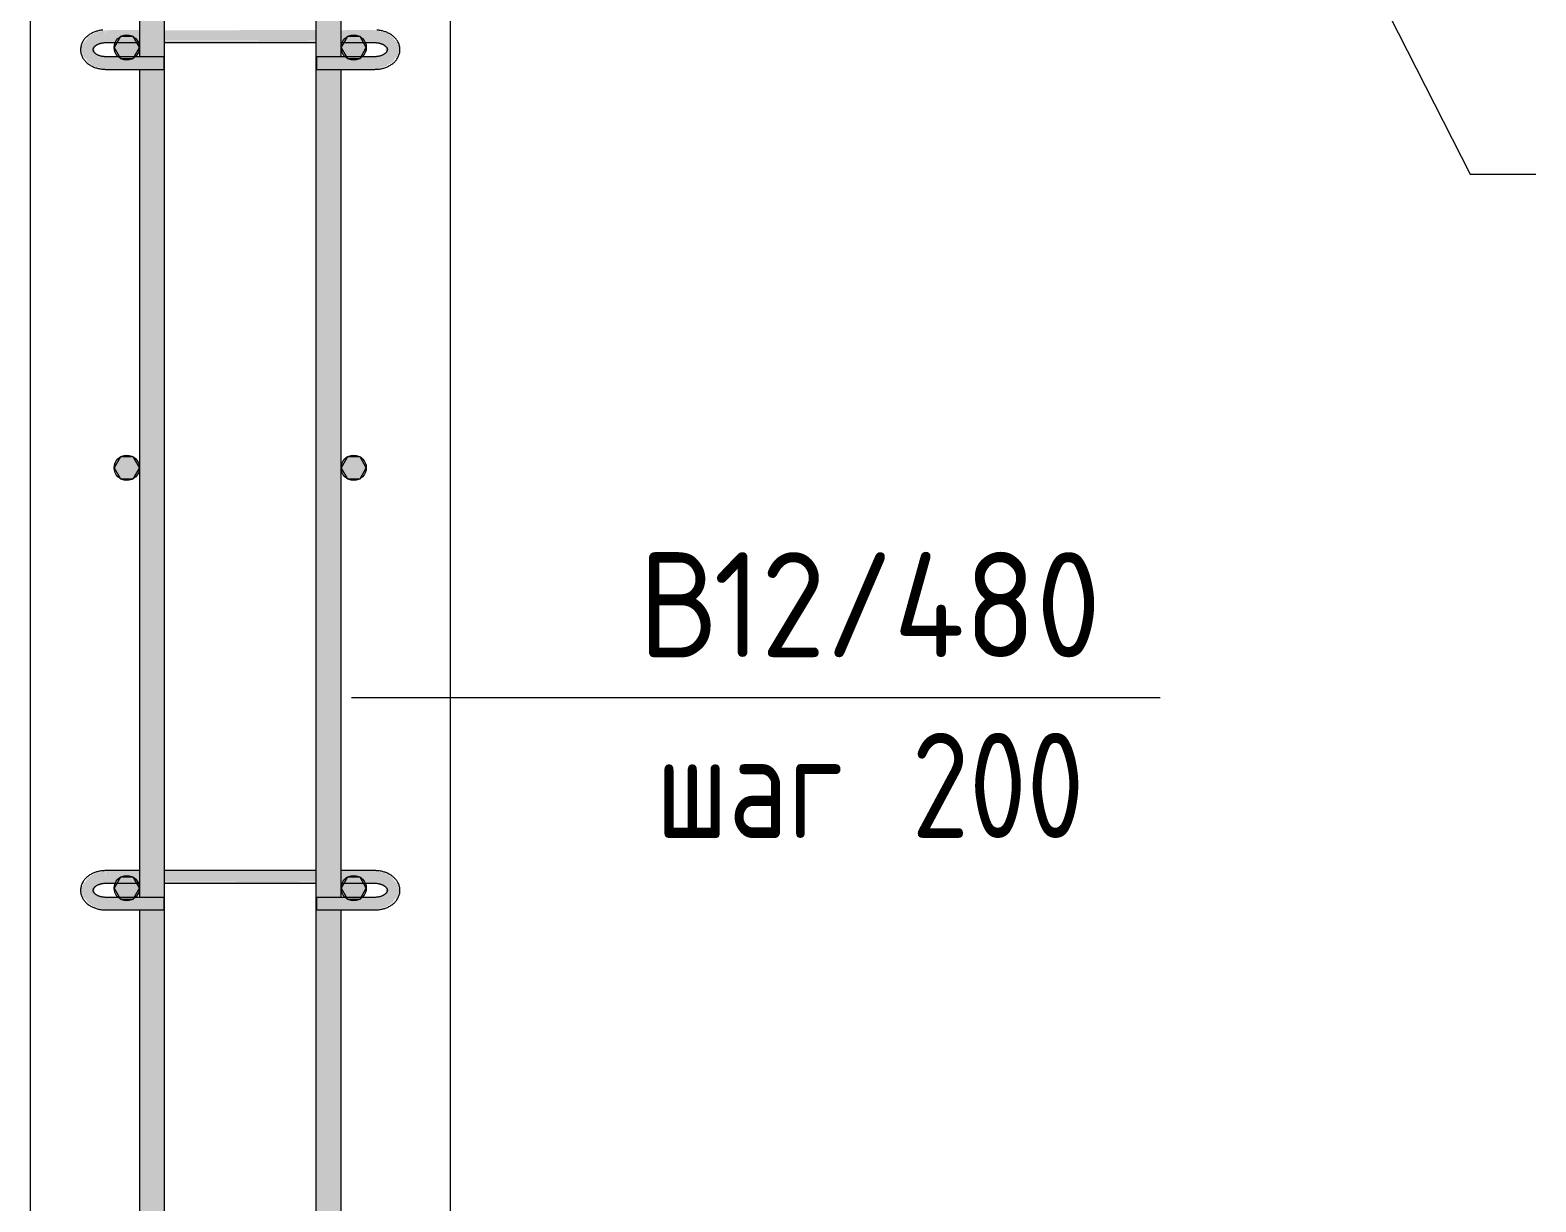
# Model space of a CAD drawing. Header units: millimetres. Extents: x 23200 to 49062, y -2858 to 35213.
# Drawn here: x 41155 to 41872, y -999 to -442 of the extents above; entities that cross this region are included whole.
import ezdxf

# ---------------------------------------------------------------- set-up
doc = ezdxf.new("R2010")
doc.units = ezdxf.units.MM
for name, color, linetype, lineweight in [('AA_Vinoska', 7, 'Continuous', 9), ('AF_Perekritie', 7, 'Continuous', 60), ('AF_Perekritie_Опалубка', 253, 'Continuous', 20), ('KR_Armatura', 7, 'Continuous', 20), ('KR_Armatura_Tonkie', 7, 'Continuous', 20)]:
    doc.layers.add(name, color=color, linetype=linetype, lineweight=lineweight)
doc.styles.add('ISOCPEUR_1', font='isocpeur.ttf', dxfattribs={"width": 0.9, "height": 50})
doc.styles.add('ISOCPEUR_2', font='isocpeur.ttf', dxfattribs={"width": 0.8, "height": 50})

# ---------------------------------------------------------------- blocks, each defined once
blk = doc.blocks.new('Перекрытия 2 - Перекрытия 1-3673030-Сечение 5')
at = {"layer": 'AF_Perekritie', "lineweight": 20}
for p, q in [((-34545, -270.13), (-34545, -1700)), ((-34345, -1700), (-34345, -270.13))]:
    blk.add_line(p, q, dxfattribs=at)
blk = doc.blocks.new('265_Выпуск П одной длины _НесАрм_РабПлоск_ - В1 _d12_-V55-Сечение 5')
at = {"layer": 'KR_Armatura_Tonkie'}
for p, q in [((-34493, -447.68), (-34493, -454.45)), ((-34481, -841.7), (-34481, -447.68)), ((-34409, -447.66), (-34409, -841.68)), ((-34397, -454.41), (-34397, -447.67)), ((-34493, -460.41), (-34493, -841.69)), ((-34397, -841.68), (-34397, -460.37)), ((-34493, -847.68), (-34493, -854.45)), ((-34481, -1241.7), (-34481, -847.68)), ((-34409, -847.66), (-34409, -1241.68)), ((-34397, -854.41), (-34397, -847.67)), ((-34493, -860.41), (-34493, -1241.69)), ((-34397, -1241.68), (-34397, -860.37))]:
    blk.add_line(p, q, dxfattribs=at)
blk = doc.blocks.new('265_Выпуск П одной длины _НесАрм_РабПлоск_ - В1 _d12_-V56-Сечение 5')
at = {"layer": 'KR_Armatura_Tonkie'}
for points in [[(-34493, -1906), (-34481, -1906), (-34481.2, 430), (-34493, 430), (-34492.8, -454.41), (-34481.27, -454.51), (-34481.43, -460.41), (-34493, -460.41), (-34492.8, -854.41), (-34481.27, -854.51), (-34481.27, -860.41), (-34493, -860.41), (-34492.8, -1254.41), (-34481.27, -1254.51), (-34481.27, -1260.41), (-34493, -1260.41), (-34492.8, -1654.41), (-34481.27, -1654.51), (-34481.27, -1660.41), (-34493, -1660.41), (-34493, -1897.57)], [(-34403, -1906), (-34397, -1906), (-34397.2, -1660.41), (-34408.73, -1660.31), (-34408.73, -1654.41), (-34397, -1654.41), (-34397.2, -1260.41), (-34408.73, -1260.31), (-34408.63, -1254.41), (-34397, -1254.41), (-34397.2, -860.41), (-34408.73, -860.31), (-34408.53, -854.41), (-34397, -854.41), (-34397.2, -460.41), (-34408.73, -460.31), (-34408.73, -454.41), (-34397, -454.41), (-34397.2, 430), (-34409, 430), (-34408.77, -1906), (-34404.55, -1906)]]:
    blk.add_hatch(color=256, dxfattribs=at).paths.add_polyline_path(points)
for p, q in [((-34493, -228.13), (-34493, -454.45)), ((-34481, -1752), (-34481, -228.13)), ((-34409, -228.13), (-34409, -1752)), ((-34397, -454.41), (-34397, -228.13)), ((-34493, -460.41), (-34493, -854.45)), ((-34397, -854.41), (-34397, -460.37)), ((-34493, -860.41), (-34493, -1254.45)), ((-34397, -1254.41), (-34397, -860.37))]:
    blk.add_line(p, q, dxfattribs=at)
blk = doc.blocks.new('261_Шпилька массив _НесАрм_РабПлоск_ - 6 А240-3909378-Сечение 5')
at = {"layer": 'KR_Armatura_Tonkie', "flags": 128}
for points in [[(-34510.33, -441.74), (-34510.77, -441.78), (-34511.21, -441.84), (-34511.65, -441.91), (-34512.08, -441.99), (-34512.52, -442.08), (-34512.94, -442.19), (-34513.36, -442.31), (-34513.78, -442.44), (-34514.19, -442.59), (-34514.6, -442.74), (-34515, -442.91), (-34515.39, -443.09), (-34515.77, -443.29), (-34516.15, -443.49), (-34516.52, -443.71), (-34516.87, -443.94), (-34517.22, -444.19), (-34517.56, -444.44), (-34517.89, -444.71), (-34518.2, -444.99), (-34518.5, -445.28), (-34518.79, -445.59), (-34519.07, -445.91), (-34519.33, -446.24), (-34519.58, -446.58), (-34519.81, -446.93), (-34520.02, -447.29), (-34520.21, -447.67), (-34520.38, -448.05), (-34520.54, -448.44), (-34520.67, -448.84), (-34520.78, -449.25), (-34520.87, -449.67), (-34520.94, -450.09), (-34520.98, -450.51), (-34521, -450.93), (-34521, -451.05)], [(-34369, -451.05), (-34369.01, -450.62), (-34369.05, -450.2), (-34369.11, -449.78), (-34369.19, -449.36), (-34369.3, -448.95), (-34369.42, -448.55), (-34369.57, -448.16), (-34369.74, -447.77), (-34369.93, -447.39), (-34370.14, -447.03), (-34370.36, -446.67), (-34370.6, -446.33), (-34370.86, -446), (-34371.13, -445.67), (-34371.42, -445.37), (-34371.72, -445.07), (-34372.03, -444.79), (-34372.35, -444.51), (-34372.69, -444.25), (-34373.03, -444.01), (-34373.39, -443.77), (-34373.75, -443.55), (-34374.13, -443.34), (-34374.51, -443.14), (-34374.9, -442.96), (-34375.29, -442.79), (-34375.7, -442.63), (-34376.11, -442.48), (-34376.52, -442.34), (-34376.94, -442.22), (-34377.37, -442.11), (-34377.8, -442.01), (-34378.23, -441.93), (-34378.67, -441.86), (-34379.11, -441.8), (-34379.55, -441.75), (-34379.99, -441.71)], [(-34521, -451.05), (-34520.99, -451.47), (-34520.95, -451.89), (-34520.89, -452.31), (-34520.81, -452.73), (-34520.7, -453.14), (-34520.58, -453.54), (-34520.43, -453.93), (-34520.26, -454.32), (-34520.07, -454.7), (-34519.86, -455.06), (-34519.64, -455.42), (-34519.4, -455.76), (-34519.14, -456.1), (-34518.87, -456.42), (-34518.58, -456.72), (-34518.28, -457.02), (-34517.97, -457.31), (-34517.65, -457.58), (-34517.31, -457.84), (-34516.97, -458.08), (-34516.61, -458.32), (-34516.25, -458.54), (-34515.87, -458.75), (-34515.49, -458.95), (-34515.1, -459.13), (-34514.71, -459.3), (-34514.3, -459.46), (-34513.89, -459.61), (-34513.48, -459.75), (-34513.06, -459.87), (-34512.63, -459.98), (-34512.2, -460.08), (-34511.77, -460.16), (-34511.33, -460.23), (-34510.89, -460.29), (-34510.45, -460.34), (-34510.01, -460.38), (-34509.56, -460.4), (-34509.12, -460.41), (-34509, -460.41)], [(-34381, -460.41), (-34380.56, -460.4), (-34380.11, -460.38), (-34379.67, -460.35), (-34379.23, -460.31), (-34378.79, -460.25), (-34378.35, -460.18), (-34377.92, -460.1), (-34377.48, -460.01), (-34377.06, -459.9), (-34376.64, -459.78), (-34376.22, -459.65), (-34375.81, -459.51), (-34375.4, -459.35), (-34375, -459.18), (-34374.61, -459), (-34374.23, -458.8), (-34373.85, -458.6), (-34373.48, -458.38), (-34373.13, -458.15), (-34372.78, -457.9), (-34372.44, -457.65), (-34372.11, -457.38), (-34371.8, -457.1), (-34371.5, -456.81), (-34371.21, -456.5), (-34370.93, -456.18), (-34370.67, -455.85), (-34370.42, -455.51), (-34370.19, -455.16), (-34369.98, -454.8), (-34369.79, -454.42), (-34369.62, -454.04), (-34369.46, -453.65), (-34369.33, -453.25), (-34369.22, -452.84), (-34369.13, -452.42), (-34369.06, -452.01), (-34369.02, -451.58), (-34369, -451.16), (-34369, -451.05)], [(-34376.47, -448.92), (-34376.31, -449.04), (-34376.16, -449.15), (-34376.01, -449.27), (-34375.88, -449.39), (-34375.76, -449.51)], [(-34513.53, -453.17), (-34513.69, -453.05), (-34513.84, -452.94), (-34513.99, -452.82), (-34514.12, -452.7), (-34514.24, -452.58)], [(-34509, -841.68), (-34509.44, -841.69), (-34509.89, -841.71), (-34510.33, -841.74), (-34510.77, -841.78), (-34511.21, -841.84), (-34511.65, -841.91), (-34512.08, -841.99), (-34512.52, -842.08), (-34512.94, -842.19), (-34513.36, -842.31), (-34513.78, -842.44), (-34514.19, -842.59), (-34514.6, -842.74), (-34515, -842.91), (-34515.39, -843.09), (-34515.77, -843.29), (-34516.15, -843.49), (-34516.52, -843.71), (-34516.87, -843.94), (-34517.22, -844.19), (-34517.56, -844.44), (-34517.89, -844.71), (-34518.2, -844.99), (-34518.5, -845.28), (-34518.79, -845.59), (-34519.07, -845.91), (-34519.33, -846.24), (-34519.58, -846.58), (-34519.81, -846.93), (-34520.02, -847.29), (-34520.21, -847.67), (-34520.38, -848.05), (-34520.54, -848.44), (-34520.67, -848.84), (-34520.78, -849.25), (-34520.87, -849.67), (-34520.94, -850.09), (-34520.98, -850.51), (-34521, -850.93), (-34521, -851.05)], [(-34369, -851.05), (-34369.01, -850.62), (-34369.05, -850.2), (-34369.11, -849.78), (-34369.19, -849.36), (-34369.3, -848.95), (-34369.42, -848.55), (-34369.57, -848.16), (-34369.74, -847.77), (-34369.93, -847.39), (-34370.14, -847.03), (-34370.36, -846.67), (-34370.6, -846.33), (-34370.86, -846), (-34371.13, -845.67), (-34371.42, -845.37), (-34371.72, -845.07), (-34372.03, -844.79), (-34372.35, -844.51), (-34372.69, -844.25), (-34373.03, -844.01), (-34373.39, -843.77), (-34373.75, -843.55), (-34374.13, -843.34), (-34374.51, -843.14), (-34374.9, -842.96), (-34375.29, -842.79), (-34375.7, -842.63), (-34376.11, -842.48), (-34376.52, -842.34), (-34376.94, -842.22), (-34377.37, -842.11), (-34377.8, -842.01), (-34378.23, -841.93), (-34378.67, -841.86), (-34379.11, -841.8), (-34379.55, -841.75), (-34379.99, -841.71), (-34380.44, -841.69), (-34380.88, -841.68), (-34381, -841.68)], [(-34521, -851.05), (-34520.99, -851.47), (-34520.95, -851.89), (-34520.89, -852.31), (-34520.81, -852.73), (-34520.7, -853.14), (-34520.58, -853.54), (-34520.43, -853.93), (-34520.26, -854.32), (-34520.07, -854.7), (-34519.86, -855.06), (-34519.64, -855.42), (-34519.4, -855.76), (-34519.14, -856.1), (-34518.87, -856.42), (-34518.58, -856.72), (-34518.28, -857.02), (-34517.97, -857.31), (-34517.65, -857.58), (-34517.31, -857.84), (-34516.97, -858.08), (-34516.61, -858.32), (-34516.25, -858.54), (-34515.87, -858.75), (-34515.49, -858.95), (-34515.1, -859.13), (-34514.71, -859.3), (-34514.3, -859.46), (-34513.89, -859.61), (-34513.48, -859.75), (-34513.06, -859.87), (-34512.63, -859.98), (-34512.2, -860.08), (-34511.77, -860.16), (-34511.33, -860.23), (-34510.89, -860.29), (-34510.45, -860.34), (-34510.01, -860.38), (-34509.56, -860.4), (-34509.12, -860.41), (-34509, -860.41)], [(-34513.53, -853.17), (-34513.69, -853.05), (-34513.84, -852.94), (-34513.99, -852.82), (-34514.12, -852.7), (-34514.24, -852.58)], [(-34381, -860.41), (-34380.56, -860.4), (-34380.11, -860.38), (-34379.67, -860.35), (-34379.23, -860.31), (-34378.79, -860.25), (-34378.35, -860.18), (-34377.92, -860.1), (-34377.48, -860.01), (-34377.06, -859.9), (-34376.64, -859.78), (-34376.22, -859.65), (-34375.81, -859.51), (-34375.4, -859.35), (-34375, -859.18), (-34374.61, -859), (-34374.23, -858.8), (-34373.85, -858.6), (-34373.48, -858.38), (-34373.13, -858.15), (-34372.78, -857.9), (-34372.44, -857.65), (-34372.11, -857.38), (-34371.8, -857.1), (-34371.5, -856.81), (-34371.21, -856.5), (-34370.93, -856.18), (-34370.67, -855.85), (-34370.42, -855.51), (-34370.19, -855.16), (-34369.98, -854.8), (-34369.79, -854.42), (-34369.62, -854.04), (-34369.46, -853.65), (-34369.33, -853.25), (-34369.22, -852.84), (-34369.13, -852.42), (-34369.06, -852.01), (-34369.02, -851.58), (-34369, -851.16), (-34369, -851.05)], [(-34376.47, -848.92), (-34376.31, -849.04), (-34376.16, -849.15), (-34376.01, -849.27), (-34375.88, -849.39), (-34375.76, -849.51)]]:
    blk.add_lwpolyline(points, dxfattribs=at)
blk = doc.blocks.new('261_Шпилька массив _НесАрм_РабПлоск_ - 6 А240-3909201-Сечение 5')
at = {"layer": 'KR_Armatura_Tonkie'}
for points in [[(-34509, -459.53), (-34509, -454.41), (-34514.2, -452.99), (-34514.2, -448.92), (-34509, -446.8), (-34509.22, -441.78), (-34509.43, -441.88), (-34513.96, -442.9), (-34517.49, -445.05), (-34518.34, -446.5), (-34519.69, -447.77), (-34521, -451.05), (-34517.49, -457.05), (-34510.35, -459.14)], [(-34381, -459.53), (-34372.51, -457.05), (-34369, -451.05), (-34370.33, -447.69), (-34371.73, -446.38), (-34372.51, -445.05), (-34375.26, -443.09), (-34381, -441.78), (-34381, -446.8), (-34375.8, -448.92), (-34375.8, -452.44), (-34376.4, -453.15), (-34381, -454.51), (-34381, -458.91)], [(-34485.78, -459.53), (-34481.27, -459.53), (-34481.27, -454.41), (-34509, -454.51), (-34509, -459.53), (-34499.87, -459.53)], [(-34401.25, -459.53), (-34381, -459.53), (-34381, -454.41), (-34408.73, -454.51), (-34408.73, -459.53)], [(-34485.78, -460.41), (-34481.27, -460.31), (-34481.27, -459.53), (-34509, -459.53), (-34509, -460.41), (-34499.87, -460.41)], [(-34387.16, -460.41), (-34381, -460.31), (-34381, -459.53), (-34408.73, -459.53), (-34408.73, -460.41), (-34401.25, -460.41)], [(-34509, -859.53), (-34509, -854.41), (-34514.2, -852.99), (-34514.2, -848.92), (-34509, -846.8), (-34509.22, -841.78), (-34509.43, -841.88), (-34513.96, -842.9), (-34517.49, -845.05), (-34518.34, -846.5), (-34519.69, -847.77), (-34521, -851.05), (-34517.49, -857.05), (-34510.35, -859.14)], [(-34381, -859.53), (-34372.51, -857.05), (-34369, -851.05), (-34370.33, -847.69), (-34371.73, -846.38), (-34372.51, -845.05), (-34375.26, -843.09), (-34381, -841.78), (-34381, -846.8), (-34375.8, -848.92), (-34375.8, -852.44), (-34376.4, -853.15), (-34381, -854.51), (-34381, -858.91)], [(-34485.78, -859.53), (-34481.27, -859.53), (-34481.27, -854.41), (-34509, -854.51), (-34509, -859.53), (-34499.87, -859.53)], [(-34485.78, -860.41), (-34481.27, -860.31), (-34481.27, -859.53), (-34509, -859.53), (-34509, -860.41), (-34499.87, -860.41)], [(-34387.16, -859.53), (-34381, -859.53), (-34381, -854.41), (-34408.73, -854.51), (-34408.73, -859.53), (-34401.25, -859.53)], [(-34387.16, -860.41), (-34381, -860.31), (-34381, -859.53), (-34408.73, -859.53), (-34408.73, -860.41), (-34401.25, -860.41)]]:
    blk.add_hatch(color=256, dxfattribs=at).paths.add_polyline_path(points)
h = blk.add_hatch(color=256, dxfattribs=at)
h.paths.add_polyline_path([(-34443.52, -446.8), (-34409, -446.67), (-34409, -441.68), (-34481, -441.85), (-34481, -446.8), (-34457.61, -446.8)])
h.paths.add_polyline_path([(-34508.37, -446.8), (-34493, -446.8), (-34493, -441.68), (-34509, -441.78), (-34509, -446.8)])
h.paths.add_polyline_path([(-34381, -446.8), (-34381, -441.68), (-34397, -441.78), (-34397, -446.8), (-34387.09, -446.8)])
h = blk.add_hatch(color=256, dxfattribs=at)
h.paths.add_polyline_path([(-34509, -460.41), (-34509, -459.53), (-34517.49, -457.05), (-34514.4, -459.07), (-34509.22, -460.31)])
h.paths.add_polyline_path([(-34518.27, -455.71), (-34520.95, -451.18), (-34519.67, -454.4), (-34519.24, -454.8)])
h.paths.add_polyline_path([(-34514.2, -449.65), (-34513.53, -448.92), (-34509, -447.58), (-34509, -446.8), (-34514.2, -448.94)])
h = blk.add_hatch(color=256, dxfattribs=at)
h.paths.add_polyline_path([(-34385.69, -447.68), (-34381, -447.58), (-34381, -446.8), (-34397, -446.8), (-34397, -447.68), (-34387.16, -447.68)])
h.paths.add_polyline_path([(-34509, -447.68), (-34493, -447.58), (-34493, -446.8), (-34509, -446.8), (-34509, -447.58)])
h.paths.add_polyline_path([(-34481, -447.68), (-34409, -447.51), (-34409, -446.8), (-34481, -446.91), (-34481, -447.6)])
h = blk.add_hatch(color=256, dxfattribs=at)
h.paths.add_polyline_path([(-34381, -460.41), (-34379.63, -460.01), (-34375.6, -458.92), (-34373.07, -457.21), (-34381, -459.53), (-34381, -460.31)])
h.paths.add_polyline_path([(-34371.66, -455.59), (-34370.31, -454.32), (-34369, -451.05), (-34370.76, -454.05)])
h.paths.add_polyline_path([(-34375.8, -449.1), (-34375.8, -448.92), (-34381, -446.8), (-34381, -447.68), (-34375.89, -449.08)])
h = blk.add_hatch(color=256, dxfattribs=at)
h.paths.add_polyline_path([(-34443.52, -846.8), (-34409, -846.67), (-34409, -841.68), (-34481, -841.85), (-34481, -846.8), (-34457.61, -846.8)])
h.paths.add_polyline_path([(-34508.37, -846.8), (-34493, -846.8), (-34493, -841.68), (-34509, -841.78), (-34509, -846.8)])
h.paths.add_polyline_path([(-34381, -846.8), (-34381, -841.68), (-34397, -841.78), (-34397, -846.8), (-34387.09, -846.8)])
h = blk.add_hatch(color=256, dxfattribs=at)
h.paths.add_polyline_path([(-34509, -860.41), (-34509, -859.53), (-34517.49, -857.05), (-34514.4, -859.07), (-34509.22, -860.31)])
h.paths.add_polyline_path([(-34518.27, -855.71), (-34520.77, -851.63), (-34519.67, -854.4), (-34519.24, -854.8)])
h.paths.add_polyline_path([(-34514.2, -849.65), (-34513.53, -848.92), (-34509, -847.58), (-34509, -846.8), (-34514.2, -848.94)])
h = blk.add_hatch(color=256, dxfattribs=at)
h.paths.add_polyline_path([(-34385.69, -847.68), (-34381, -847.58), (-34381, -846.8), (-34397, -846.8), (-34397, -847.68), (-34387.16, -847.68)])
h.paths.add_polyline_path([(-34509, -847.68), (-34493, -847.58), (-34493, -846.8), (-34509, -846.8), (-34509, -847.58)])
h.paths.add_polyline_path([(-34481, -847.68), (-34409, -847.51), (-34409, -846.8), (-34481, -846.91), (-34481, -847.6)])
h = blk.add_hatch(color=256, dxfattribs=at)
h.paths.add_polyline_path([(-34381, -860.41), (-34379.63, -860.01), (-34375.6, -858.92), (-34373.07, -857.21), (-34381, -859.53), (-34381, -860.31)])
h.paths.add_polyline_path([(-34371.66, -855.59), (-34370.31, -854.32), (-34369, -851.05), (-34370.76, -854.05)])
h.paths.add_polyline_path([(-34375.8, -849.1), (-34375.8, -848.92), (-34381, -846.8), (-34381, -847.68), (-34375.89, -849.08)])
for p, q in [((-34509, -447.68), (-34493, -447.68)), ((-34481, -447.68), (-34409, -447.68)), ((-34397, -447.68), (-34381, -447.68)), ((-34481.27, -454.41), (-34509, -454.41)), ((-34481.27, -454.41), (-34481.27, -459.53)), ((-34481.27, -455.29), (-34481.27, -454.51)), ((-34481.27, -460.31), (-34481.27, -455.29)), ((-34381, -454.41), (-34408.73, -454.41)), ((-34408.73, -459.53), (-34408.73, -454.41)), ((-34408.73, -454.51), (-34408.73, -455.29)), ((-34408.73, -455.29), (-34408.73, -460.31)), ((-34509, -460.41), (-34481.27, -460.41)), ((-34481.27, -459.53), (-34481.27, -460.41)), ((-34408.73, -460.41), (-34408.73, -459.53)), ((-34408.73, -460.41), (-34381, -460.41)), ((-34493, -841.68), (-34509, -841.68)), ((-34409, -841.68), (-34481, -841.68)), ((-34381, -841.68), (-34397, -841.68)), ((-34509, -847.68), (-34493, -847.68)), ((-34481, -847.68), (-34409, -847.68)), ((-34397, -847.68), (-34381, -847.68)), ((-34481.27, -854.41), (-34509, -854.41)), ((-34481.27, -854.41), (-34481.27, -859.53)), ((-34481.27, -855.29), (-34481.27, -854.51)), ((-34481.27, -860.31), (-34481.27, -855.29)), ((-34481.27, -859.53), (-34481.27, -860.41)), ((-34381, -854.41), (-34408.73, -854.41)), ((-34408.73, -859.53), (-34408.73, -854.41)), ((-34408.73, -854.51), (-34408.73, -855.29)), ((-34408.73, -855.29), (-34408.73, -860.31)), ((-34408.73, -860.41), (-34408.73, -859.53)), ((-34509, -860.41), (-34481.27, -860.41)), ((-34408.73, -860.41), (-34381, -860.41))]:
    blk.add_line(p, q, dxfattribs=at)
at = {"layer": 'KR_Armatura_Tonkie', "flags": 128}
for points in [[(-34510.33, -441.74), (-34510.77, -441.78), (-34511.21, -441.84), (-34511.65, -441.91), (-34512.08, -441.99), (-34512.52, -442.08), (-34512.94, -442.19), (-34513.36, -442.31), (-34513.78, -442.44), (-34514.19, -442.59), (-34514.6, -442.74), (-34515, -442.91), (-34515.39, -443.09), (-34515.77, -443.29), (-34516.15, -443.49), (-34516.52, -443.71), (-34516.87, -443.94), (-34517.22, -444.19), (-34517.56, -444.44), (-34517.89, -444.71), (-34518.2, -444.99), (-34518.5, -445.28), (-34518.79, -445.59), (-34519.07, -445.91), (-34519.33, -446.24), (-34519.58, -446.58), (-34519.81, -446.93), (-34520.02, -447.29), (-34520.21, -447.67), (-34520.38, -448.05), (-34520.54, -448.44), (-34520.67, -448.84), (-34520.78, -449.25), (-34520.87, -449.67), (-34520.94, -450.09), (-34520.98, -450.51), (-34521, -450.93), (-34521, -451.05)], [(-34369, -451.05), (-34369.01, -450.62), (-34369.05, -450.2), (-34369.11, -449.78), (-34369.19, -449.36), (-34369.3, -448.95), (-34369.42, -448.55), (-34369.57, -448.16), (-34369.74, -447.77), (-34369.93, -447.39), (-34370.14, -447.03), (-34370.36, -446.67), (-34370.6, -446.33), (-34370.86, -446), (-34371.13, -445.67), (-34371.42, -445.37), (-34371.72, -445.07), (-34372.03, -444.79), (-34372.35, -444.51), (-34372.69, -444.25), (-34373.03, -444.01), (-34373.39, -443.77), (-34373.75, -443.55), (-34374.13, -443.34), (-34374.51, -443.14), (-34374.9, -442.96), (-34375.29, -442.79), (-34375.7, -442.63), (-34376.11, -442.48), (-34376.52, -442.34), (-34376.94, -442.22), (-34377.37, -442.11), (-34377.8, -442.01), (-34378.23, -441.93), (-34378.67, -441.86), (-34379.11, -441.8), (-34379.55, -441.75), (-34379.99, -441.71)], [(-34521, -451.05), (-34520.99, -451.47), (-34520.95, -451.89), (-34520.89, -452.31), (-34520.81, -452.73), (-34520.7, -453.14), (-34520.58, -453.54), (-34520.43, -453.93), (-34520.26, -454.32), (-34520.07, -454.7), (-34519.86, -455.06), (-34519.64, -455.42), (-34519.4, -455.76), (-34519.14, -456.1), (-34518.87, -456.42), (-34518.58, -456.72), (-34518.28, -457.02), (-34517.97, -457.31), (-34517.65, -457.58), (-34517.31, -457.84), (-34516.97, -458.08), (-34516.61, -458.32), (-34516.25, -458.54), (-34515.87, -458.75), (-34515.49, -458.95), (-34515.1, -459.13), (-34514.71, -459.3), (-34514.3, -459.46), (-34513.89, -459.61), (-34513.48, -459.75), (-34513.06, -459.87), (-34512.63, -459.98), (-34512.2, -460.08), (-34511.77, -460.16), (-34511.33, -460.23), (-34510.89, -460.29), (-34510.45, -460.34), (-34510.01, -460.38), (-34509.56, -460.4), (-34509.12, -460.41), (-34509, -460.41)], [(-34515, -451.05), (-34515, -450.96), (-34514.99, -450.87), (-34514.98, -450.79), (-34514.96, -450.7), (-34514.94, -450.61), (-34514.91, -450.51), (-34514.87, -450.42), (-34514.83, -450.32), (-34514.77, -450.21), (-34514.71, -450.11), (-34514.65, -450), (-34514.57, -449.89), (-34514.48, -449.77), (-34514.38, -449.66), (-34514.27, -449.54), (-34514.15, -449.42), (-34514.02, -449.3), (-34513.88, -449.18), (-34513.73, -449.07), (-34513.57, -448.95), (-34513.4, -448.84), (-34513.22, -448.73), (-34513.03, -448.62), (-34512.83, -448.52), (-34512.62, -448.42), (-34512.41, -448.33), (-34512.18, -448.24), (-34511.95, -448.16), (-34511.71, -448.08), (-34511.47, -448.01), (-34511.22, -447.94), (-34510.96, -447.88), (-34510.7, -447.83), (-34510.43, -447.79), (-34510.17, -447.75), (-34509.9, -447.72), (-34509.62, -447.7), (-34509.35, -447.69), (-34509.07, -447.68), (-34509, -447.68)], [(-34509, -454.41), (-34509.28, -454.41), (-34509.55, -454.39), (-34509.82, -454.37), (-34510.09, -454.35), (-34510.36, -454.31), (-34510.63, -454.27), (-34510.89, -454.22), (-34511.15, -454.17), (-34511.4, -454.1), (-34511.65, -454.03), (-34511.89, -453.96), (-34512.12, -453.87), (-34512.35, -453.79), (-34512.56, -453.69), (-34512.78, -453.6), (-34512.98, -453.5), (-34513.17, -453.39), (-34513.35, -453.28), (-34513.53, -453.17), (-34513.69, -453.05), (-34513.84, -452.94), (-34513.99, -452.82), (-34514.12, -452.7), (-34514.24, -452.58), (-34514.35, -452.47), (-34514.45, -452.35), (-34514.54, -452.24), (-34514.63, -452.12), (-34514.7, -452.01), (-34514.76, -451.91), (-34514.81, -451.8), (-34514.86, -451.7), (-34514.9, -451.6), (-34514.93, -451.51), (-34514.95, -451.42), (-34514.97, -451.33), (-34514.99, -451.24), (-34515, -451.15), (-34515, -451.07), (-34515, -451.05)], [(-34381, -447.68), (-34380.72, -447.69), (-34380.45, -447.7), (-34380.18, -447.72), (-34379.91, -447.74), (-34379.64, -447.78), (-34379.37, -447.82), (-34379.11, -447.87), (-34378.85, -447.93), (-34378.6, -447.99), (-34378.35, -448.06), (-34378.11, -448.13), (-34377.88, -448.22), (-34377.65, -448.3), (-34377.44, -448.4), (-34377.22, -448.49), (-34377.02, -448.6), (-34376.83, -448.7), (-34376.65, -448.81), (-34376.47, -448.92), (-34376.31, -449.04), (-34376.16, -449.15), (-34376.01, -449.27), (-34375.88, -449.39), (-34375.76, -449.51), (-34375.65, -449.62), (-34375.55, -449.74), (-34375.46, -449.85), (-34375.37, -449.97), (-34375.3, -450.08), (-34375.24, -450.18), (-34375.19, -450.29), (-34375.14, -450.39), (-34375.1, -450.49), (-34375.07, -450.58), (-34375.05, -450.67), (-34375.03, -450.76), (-34375.01, -450.85), (-34375, -450.94), (-34375, -451.02), (-34375, -451.05)], [(-34381, -460.41), (-34380.56, -460.4), (-34380.11, -460.38), (-34379.67, -460.35), (-34379.23, -460.31), (-34378.79, -460.25), (-34378.35, -460.18), (-34377.92, -460.1), (-34377.48, -460.01), (-34377.06, -459.9), (-34376.64, -459.78), (-34376.22, -459.65), (-34375.81, -459.51), (-34375.4, -459.35), (-34375, -459.18), (-34374.61, -459), (-34374.23, -458.8), (-34373.85, -458.6), (-34373.48, -458.38), (-34373.13, -458.15), (-34372.78, -457.9), (-34372.44, -457.65), (-34372.11, -457.38), (-34371.8, -457.1), (-34371.5, -456.81), (-34371.21, -456.5), (-34370.93, -456.18), (-34370.67, -455.85), (-34370.42, -455.51), (-34370.19, -455.16), (-34369.98, -454.8), (-34369.79, -454.42), (-34369.62, -454.04), (-34369.46, -453.65), (-34369.33, -453.25), (-34369.22, -452.84), (-34369.13, -452.42), (-34369.06, -452.01), (-34369.02, -451.58), (-34369, -451.16), (-34369, -451.05)], [(-34375, -451.05), (-34375, -451.13), (-34375.01, -451.22), (-34375.02, -451.3), (-34375.04, -451.39), (-34375.06, -451.48), (-34375.09, -451.58), (-34375.13, -451.67), (-34375.17, -451.77), (-34375.23, -451.88), (-34375.29, -451.98), (-34375.35, -452.09), (-34375.43, -452.21), (-34375.52, -452.32), (-34375.62, -452.44), (-34375.73, -452.55), (-34375.85, -452.67), (-34375.98, -452.79), (-34376.12, -452.91), (-34376.27, -453.02), (-34376.43, -453.14), (-34376.6, -453.25), (-34376.78, -453.36), (-34376.97, -453.47), (-34377.17, -453.57), (-34377.38, -453.67), (-34377.59, -453.76), (-34377.82, -453.85), (-34378.05, -453.94), (-34378.29, -454.01), (-34378.53, -454.08), (-34378.78, -454.15), (-34379.04, -454.21), (-34379.3, -454.26), (-34379.57, -454.3), (-34379.83, -454.34), (-34380.1, -454.37), (-34380.38, -454.39), (-34380.65, -454.4), (-34380.93, -454.41), (-34381, -454.41)], [(-34509, -841.68), (-34509.44, -841.69), (-34509.89, -841.71), (-34510.33, -841.74), (-34510.77, -841.78), (-34511.21, -841.84), (-34511.65, -841.91), (-34512.08, -841.99), (-34512.52, -842.08), (-34512.94, -842.19), (-34513.36, -842.31), (-34513.78, -842.44), (-34514.19, -842.59), (-34514.6, -842.74), (-34515, -842.91), (-34515.39, -843.09), (-34515.77, -843.29), (-34516.15, -843.49), (-34516.52, -843.71), (-34516.87, -843.94), (-34517.22, -844.19), (-34517.56, -844.44), (-34517.89, -844.71), (-34518.2, -844.99), (-34518.5, -845.28), (-34518.79, -845.59), (-34519.07, -845.91), (-34519.33, -846.24), (-34519.58, -846.58), (-34519.81, -846.93), (-34520.02, -847.29), (-34520.21, -847.67), (-34520.38, -848.05), (-34520.54, -848.44), (-34520.67, -848.84), (-34520.78, -849.25), (-34520.87, -849.67), (-34520.94, -850.09), (-34520.98, -850.51), (-34521, -850.93), (-34521, -851.05)], [(-34369, -851.05), (-34369.01, -850.62), (-34369.05, -850.2), (-34369.11, -849.78), (-34369.19, -849.36), (-34369.3, -848.95), (-34369.42, -848.55), (-34369.57, -848.16), (-34369.74, -847.77), (-34369.93, -847.39), (-34370.14, -847.03), (-34370.36, -846.67), (-34370.6, -846.33), (-34370.86, -846), (-34371.13, -845.67), (-34371.42, -845.37), (-34371.72, -845.07), (-34372.03, -844.79), (-34372.35, -844.51), (-34372.69, -844.25), (-34373.03, -844.01), (-34373.39, -843.77), (-34373.75, -843.55), (-34374.13, -843.34), (-34374.51, -843.14), (-34374.9, -842.96), (-34375.29, -842.79), (-34375.7, -842.63), (-34376.11, -842.48), (-34376.52, -842.34), (-34376.94, -842.22), (-34377.37, -842.11), (-34377.8, -842.01), (-34378.23, -841.93), (-34378.67, -841.86), (-34379.11, -841.8), (-34379.55, -841.75), (-34379.99, -841.71), (-34380.44, -841.69), (-34380.88, -841.68), (-34381, -841.68)], [(-34521, -851.05), (-34520.99, -851.47), (-34520.95, -851.89), (-34520.89, -852.31), (-34520.81, -852.73), (-34520.7, -853.14), (-34520.58, -853.54), (-34520.43, -853.93), (-34520.26, -854.32), (-34520.07, -854.7), (-34519.86, -855.06), (-34519.64, -855.42), (-34519.4, -855.76), (-34519.14, -856.1), (-34518.87, -856.42), (-34518.58, -856.72), (-34518.28, -857.02), (-34517.97, -857.31), (-34517.65, -857.58), (-34517.31, -857.84), (-34516.97, -858.08), (-34516.61, -858.32), (-34516.25, -858.54), (-34515.87, -858.75), (-34515.49, -858.95), (-34515.1, -859.13), (-34514.71, -859.3), (-34514.3, -859.46), (-34513.89, -859.61), (-34513.48, -859.75), (-34513.06, -859.87), (-34512.63, -859.98), (-34512.2, -860.08), (-34511.77, -860.16), (-34511.33, -860.23), (-34510.89, -860.29), (-34510.45, -860.34), (-34510.01, -860.38), (-34509.56, -860.4), (-34509.12, -860.41), (-34509, -860.41)], [(-34515, -851.05), (-34515, -850.96), (-34514.99, -850.87), (-34514.98, -850.79), (-34514.96, -850.7), (-34514.94, -850.61), (-34514.91, -850.51), (-34514.87, -850.42), (-34514.83, -850.32), (-34514.77, -850.21), (-34514.71, -850.11), (-34514.65, -850), (-34514.57, -849.89), (-34514.48, -849.77), (-34514.38, -849.66), (-34514.27, -849.54), (-34514.15, -849.42), (-34514.02, -849.3), (-34513.88, -849.18), (-34513.73, -849.07), (-34513.57, -848.95), (-34513.4, -848.84), (-34513.22, -848.73), (-34513.03, -848.62), (-34512.83, -848.52), (-34512.62, -848.42), (-34512.41, -848.33), (-34512.18, -848.24), (-34511.95, -848.16), (-34511.71, -848.08), (-34511.47, -848.01), (-34511.22, -847.94), (-34510.96, -847.88), (-34510.7, -847.83), (-34510.43, -847.79), (-34510.17, -847.75), (-34509.9, -847.72), (-34509.62, -847.7), (-34509.35, -847.69), (-34509.07, -847.68), (-34509, -847.68)], [(-34509, -854.41), (-34509.28, -854.41), (-34509.55, -854.39), (-34509.82, -854.37), (-34510.09, -854.35), (-34510.36, -854.31), (-34510.63, -854.27), (-34510.89, -854.22), (-34511.15, -854.17), (-34511.4, -854.1), (-34511.65, -854.03), (-34511.89, -853.96), (-34512.12, -853.87), (-34512.35, -853.79), (-34512.56, -853.69), (-34512.78, -853.6), (-34512.98, -853.5), (-34513.17, -853.39), (-34513.35, -853.28), (-34513.53, -853.17), (-34513.69, -853.05), (-34513.84, -852.94), (-34513.99, -852.82), (-34514.12, -852.7), (-34514.24, -852.58), (-34514.35, -852.47), (-34514.45, -852.35), (-34514.54, -852.24), (-34514.63, -852.12), (-34514.7, -852.01), (-34514.76, -851.91), (-34514.81, -851.8), (-34514.86, -851.7), (-34514.9, -851.6), (-34514.93, -851.51), (-34514.95, -851.42), (-34514.97, -851.33), (-34514.99, -851.24), (-34515, -851.15), (-34515, -851.07), (-34515, -851.05)], [(-34381, -847.68), (-34380.72, -847.69), (-34380.45, -847.7), (-34380.18, -847.72), (-34379.91, -847.74), (-34379.64, -847.78), (-34379.37, -847.82), (-34379.11, -847.87), (-34378.85, -847.93), (-34378.6, -847.99), (-34378.35, -848.06), (-34378.11, -848.13), (-34377.88, -848.22), (-34377.65, -848.3), (-34377.44, -848.4), (-34377.22, -848.49), (-34377.02, -848.6), (-34376.83, -848.7), (-34376.65, -848.81), (-34376.47, -848.92), (-34376.31, -849.04), (-34376.16, -849.15), (-34376.01, -849.27), (-34375.88, -849.39), (-34375.76, -849.51), (-34375.65, -849.62), (-34375.55, -849.74), (-34375.46, -849.85), (-34375.37, -849.97), (-34375.3, -850.08), (-34375.24, -850.18), (-34375.19, -850.29), (-34375.14, -850.39), (-34375.1, -850.49), (-34375.07, -850.58), (-34375.05, -850.67), (-34375.03, -850.76), (-34375.01, -850.85), (-34375, -850.94), (-34375, -851.02), (-34375, -851.05)], [(-34381, -860.41), (-34380.56, -860.4), (-34380.11, -860.38), (-34379.67, -860.35), (-34379.23, -860.31), (-34378.79, -860.25), (-34378.35, -860.18), (-34377.92, -860.1), (-34377.48, -860.01), (-34377.06, -859.9), (-34376.64, -859.78), (-34376.22, -859.65), (-34375.81, -859.51), (-34375.4, -859.35), (-34375, -859.18), (-34374.61, -859), (-34374.23, -858.8), (-34373.85, -858.6), (-34373.48, -858.38), (-34373.13, -858.15), (-34372.78, -857.9), (-34372.44, -857.65), (-34372.11, -857.38), (-34371.8, -857.1), (-34371.5, -856.81), (-34371.21, -856.5), (-34370.93, -856.18), (-34370.67, -855.85), (-34370.42, -855.51), (-34370.19, -855.16), (-34369.98, -854.8), (-34369.79, -854.42), (-34369.62, -854.04), (-34369.46, -853.65), (-34369.33, -853.25), (-34369.22, -852.84), (-34369.13, -852.42), (-34369.06, -852.01), (-34369.02, -851.58), (-34369, -851.16), (-34369, -851.05)], [(-34375, -851.05), (-34375, -851.13), (-34375.01, -851.22), (-34375.02, -851.3), (-34375.04, -851.39), (-34375.06, -851.48), (-34375.09, -851.58), (-34375.13, -851.67), (-34375.17, -851.77), (-34375.23, -851.88), (-34375.29, -851.98), (-34375.35, -852.09), (-34375.43, -852.21), (-34375.52, -852.32), (-34375.62, -852.44), (-34375.73, -852.55), (-34375.85, -852.67), (-34375.98, -852.79), (-34376.12, -852.91), (-34376.27, -853.02), (-34376.43, -853.14), (-34376.6, -853.25), (-34376.78, -853.36), (-34376.97, -853.47), (-34377.17, -853.57), (-34377.38, -853.67), (-34377.59, -853.76), (-34377.82, -853.85), (-34378.05, -853.94), (-34378.29, -854.01), (-34378.53, -854.08), (-34378.78, -854.15), (-34379.04, -854.21), (-34379.3, -854.26), (-34379.57, -854.3), (-34379.83, -854.34), (-34380.1, -854.37), (-34380.38, -854.39), (-34380.65, -854.4), (-34380.93, -854.41), (-34381, -854.41)]]:
    blk.add_lwpolyline(points, dxfattribs=at)
blk = doc.blocks.new('042_М_Арматуры - Диам длина поз _ Комментарий-2260297-Сечение 5')
at = {"layer": 'AA_Vinoska'}
blk.add_line((-33766.31, -1593.06), (-33486.31, -1593.06), dxfattribs=at)

msp = doc.modelspace()

# ---------------------------------------------------------------- hatches: boundary and pattern name
at = {"layer": 'KR_Armatura', "lineweight": 9}
h = msp.add_hatch(color=256, dxfattribs=at)
edge = h.paths.add_edge_path()
edge.add_arc((41201.3279, -449.9996), 6, 0, 360)
h = msp.add_hatch(color=256, dxfattribs=at)
edge = h.paths.add_edge_path()
edge.add_arc((41309.3279, -449.9996), 6, 0, 360)
for points in [[(41200.4553, -455.1958), (41204.3279, -455.1958), (41207.3279, -449.9996), (41204.3279, -444.8035), (41198.3279, -444.8035), (41195.3279, -449.9996), (41198.3279, -455.1958)], [(41312.3279, -455.1958), (41315.3279, -449.9996), (41312.3279, -444.8035), (41306.3279, -444.8035), (41303.3279, -449.9996), (41306.3279, -455.1958)], [(41198.3279, -655.1958), (41204.3279, -655.1958), (41207.3279, -649.9996), (41204.3279, -644.8035), (41198.3279, -644.8035), (41195.3279, -649.9996)], [(41306.3279, -655.1958), (41312.3279, -655.1958), (41315.3279, -649.9996), (41312.3279, -644.8035), (41306.3279, -644.8035), (41303.3279, -649.9996)], [(41200.4553, -855.1958), (41204.3279, -855.1958), (41207.3279, -849.9996), (41204.3279, -844.8035), (41198.3279, -844.8035), (41195.3279, -849.9996), (41198.3279, -855.1958)], [(41312.3279, -855.1958), (41315.3279, -849.9996), (41312.3279, -844.8035), (41306.3279, -844.8035), (41303.3279, -849.9996), (41306.3279, -855.1958)]]:
    msp.add_hatch(color=256, dxfattribs=at).paths.add_polyline_path(points)
h = msp.add_hatch(color=256, dxfattribs=at)
edge = h.paths.add_edge_path()
edge.add_arc((41201.3279, -649.9996), 6, 0, 360)
h = msp.add_hatch(color=256, dxfattribs=at)
edge = h.paths.add_edge_path()
edge.add_arc((41309.3279, -649.9996), 6, 0, 360)
h = msp.add_hatch(color=256, dxfattribs=at)
edge = h.paths.add_edge_path()
edge.add_arc((41201.3279, -849.9996), 6, 0, 360)
h = msp.add_hatch(color=256, dxfattribs=at)
edge = h.paths.add_edge_path()
edge.add_arc((41309.3279, -849.9996), 6, 0, 360)

# ---------------------------------------------------------------- linework, layer by layer
at = {"layer": 'AA_Vinoska'}
for p, q in [((41699.0894, -232.5847), (41840.6559, -510.2836)), ((41840.6559, -510.2836), (41871.9213, -510.2836)), ((41308.2091, -759.2337), (41413.0744, -759.2337))]:
    msp.add_line(p, q, dxfattribs=at)
at = {"layer": 'KR_Armatura', "lineweight": 9}
for p, q in [((41198.3279, -444.8035), (41195.3279, -449.9996)), ((41195.3279, -449.9996), (41198.3279, -455.1958)), ((41204.3279, -444.8035), (41198.3279, -444.8035)), ((41207.3279, -449.9996), (41204.3279, -444.8035)), ((41204.3279, -455.1958), (41207.3279, -449.9996)), ((41306.3279, -444.8035), (41303.3279, -449.9996)), ((41303.3279, -449.9996), (41306.3279, -455.1958)), ((41312.3279, -444.8035), (41306.3279, -444.8035)), ((41315.3279, -449.9996), (41312.3279, -444.8035)), ((41312.3279, -455.1958), (41315.3279, -449.9996)), ((41198.3279, -455.1958), (41200.4553, -455.1958)), ((41200.4553, -455.1958), (41204.3279, -455.1958)), ((41306.3279, -455.1958), (41312.3279, -455.1958)), ((41198.3279, -644.8035), (41195.3279, -649.9996)), ((41204.3279, -644.8035), (41198.3279, -644.8035)), ((41207.3279, -649.9996), (41204.3279, -644.8035)), ((41306.3279, -644.8035), (41303.3279, -649.9996)), ((41312.3279, -644.8035), (41306.3279, -644.8035)), ((41315.3279, -649.9996), (41312.3279, -644.8035)), ((41195.3279, -649.9996), (41198.3279, -655.1958)), ((41204.3279, -655.1958), (41207.3279, -649.9996)), ((41303.3279, -649.9996), (41306.3279, -655.1958)), ((41312.3279, -655.1958), (41315.3279, -649.9996)), ((41198.3279, -655.1958), (41204.3279, -655.1958)), ((41306.3279, -655.1958), (41312.3279, -655.1958)), ((41198.3279, -844.8035), (41195.3279, -849.9996)), ((41204.3279, -844.8035), (41198.3279, -844.8035)), ((41207.3279, -849.9996), (41204.3279, -844.8035)), ((41306.3279, -844.8035), (41303.3279, -849.9996)), ((41312.3279, -844.8035), (41306.3279, -844.8035)), ((41315.3279, -849.9996), (41312.3279, -844.8035)), ((41195.3279, -849.9996), (41198.3279, -855.1958)), ((41204.3279, -855.1958), (41207.3279, -849.9996)), ((41303.3279, -849.9996), (41306.3279, -855.1958)), ((41312.3279, -855.1958), (41315.3279, -849.9996)), ((41198.3279, -855.1958), (41200.4553, -855.1958)), ((41200.4553, -855.1958), (41204.3279, -855.1958)), ((41306.3279, -855.1958), (41312.3279, -855.1958))]:
    msp.add_line(p, q, dxfattribs=at)
for centre in [(41201.3279, -449.9996), (41309.3279, -449.9996), (41201.3279, -649.9996), (41309.3279, -649.9996), (41201.3279, -849.9996), (41309.3279, -849.9996)]:
    msp.add_circle(centre, 6, dxfattribs=at)

# ---------------------------------------------------------------- block references
at = {"layer": 'AA_Vinoska'}
msp.add_blockref('042_М_Арматуры - Диам длина поз _ Комментарий-2260297-Сечение 5', (75179.3799, 833.8221), dxfattribs=at)
at = {"layer": 'AF_Perekritie_Опалубка'}
msp.add_blockref('Перекрытия 2 - Перекрытия 1-3673030-Сечение 5', (75700.3279, 0), dxfattribs=at)
at = {"layer": 'KR_Armatura_Tonkie'}
for name in ['265_Выпуск П одной длины _НесАрм_РабПлоск_ - В1 _d12_-V55-Сечение 5', '265_Выпуск П одной длины _НесАрм_РабПлоск_ - В1 _d12_-V55-Сечение 5', '265_Выпуск П одной длины _НесАрм_РабПлоск_ - В1 _d12_-V55-Сечение 5', '265_Выпуск П одной длины _НесАрм_РабПлоск_ - В1 _d12_-V55-Сечение 5', '265_Выпуск П одной длины _НесАрм_РабПлоск_ - В1 _d12_-V55-Сечение 5', '265_Выпуск П одной длины _НесАрм_РабПлоск_ - В1 _d12_-V56-Сечение 5', '261_Шпилька массив _НесАрм_РабПлоск_ - 6 А240-3909378-Сечение 5', '261_Шпилька массив _НесАрм_РабПлоск_ - 6 А240-3909201-Сечение 5', '261_Шпилька массив _НесАрм_РабПлоск_ - 6 А240-3909378-Сечение 5']:
    msp.add_blockref(name, (75700.3279, 0), dxfattribs=at)

# ---------------------------------------------------------------- texts
at = {"layer": 'AA_Vinoska', "char_height": 50, "attachment_point": 1}
for s, insert, width, style in [('\\fISOCPEUR|b0|i0|c204|p34|;\\W.9;В', (41444.9072, -690.1516), 43.291125, 'ISOCPEUR_1'), ('12/480', (41480.626, -690.1516), 226.556887, 'ISOCPEUR_1'), (' 200', (41549.4155, -776.1327), 133.4008, 'ISOCPEUR_2'), ('шаг', (41453.1072, -776.1327), 116.7257, 'ISOCPEUR_2')]:
    msp.add_mtext(s, dxfattribs=dict(at, insert=insert, width=width, style=style))

doc.saveas('drawing.dxf')
